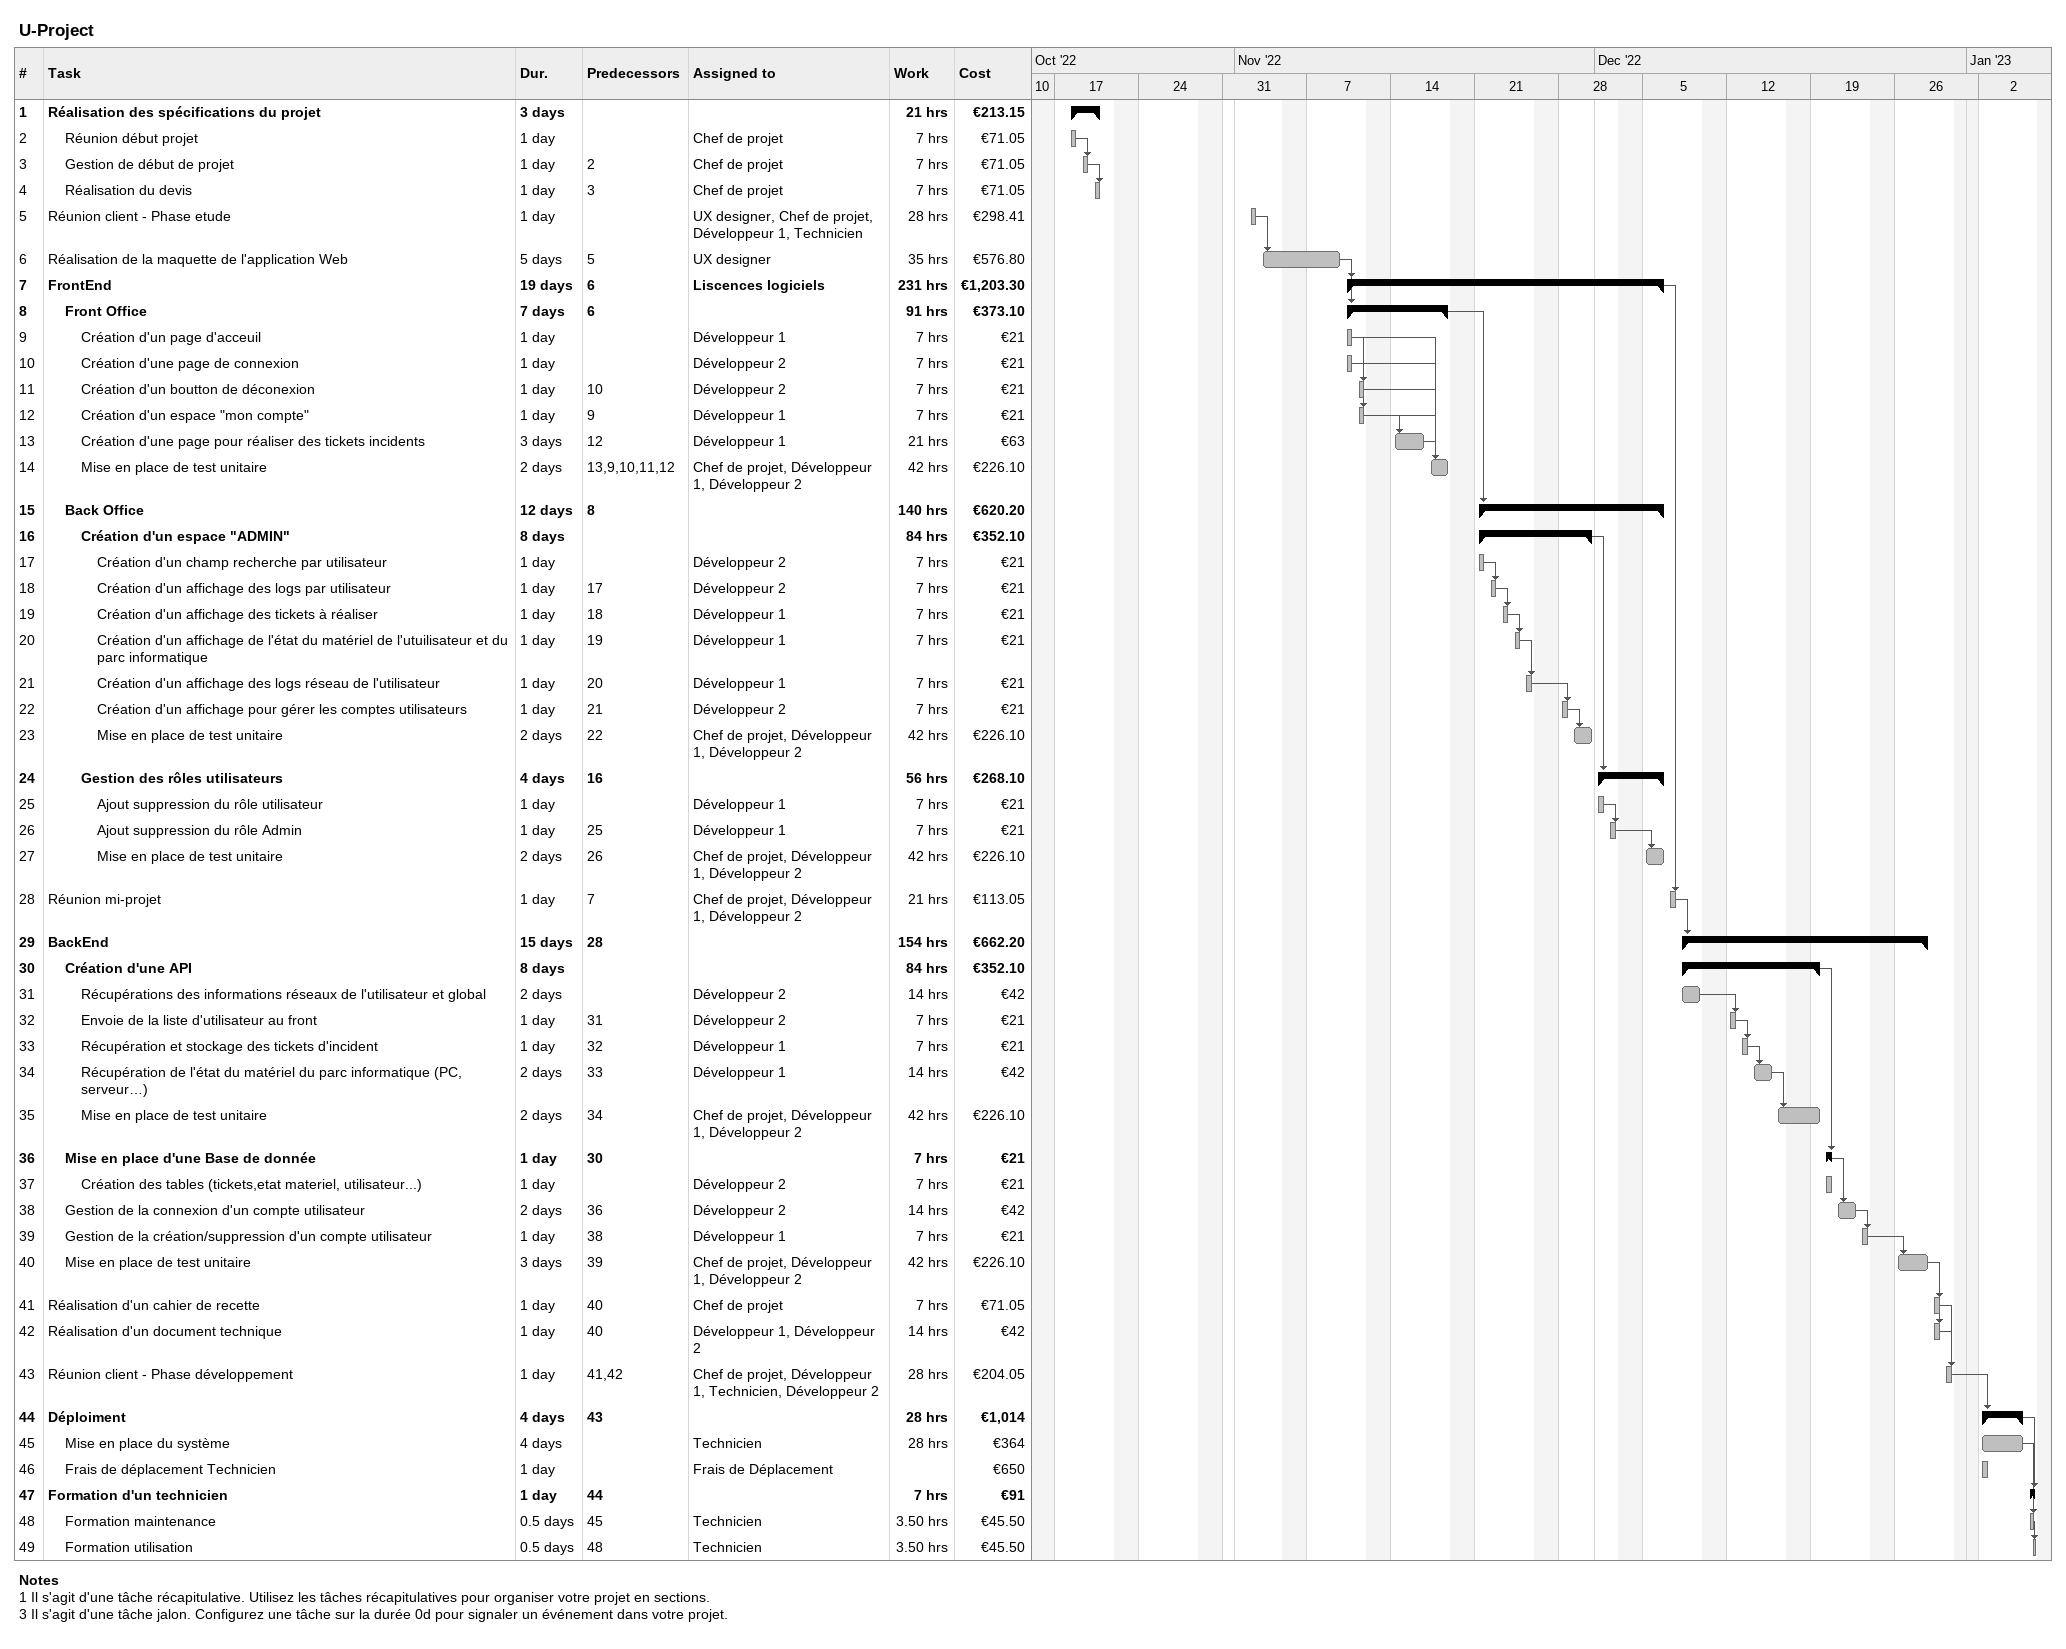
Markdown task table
U-Project

| ID | Level | Task | Duration | Start | Finish | Predecessors | Resources | Work (h) | Cost (€) |
|---|---|---|---|---|---|---|---|---|---|
| 1 | 1 | **Réalisation des spécifications du projet** | 3d | 2022-10-18 | 2022-10-20 |  |  | 21 | 213.15 |
| 2 | 2 | Réunion début projet | 1d | 2022-10-18 | 2022-10-18 |  | Chef de projet | 7 | 71.05 |
| 3 | 2 | Gestion de début de projet | 1d | 2022-10-19 | 2022-10-19 | 2 | Chef de projet | 7 | 71.05 |
| 4 | 2 | Réalisation du devis | 1d | 2022-10-20 | 2022-10-20 | 3 | Chef de projet | 7 | 71.05 |
| 5 | 1 | Réunion client - Phase etude | 1d | 2022-11-02 | 2022-11-02 |  | UX designer, Chef de projet, Développeur 1, Technicien | 28 | 298.41 |
| 6 | 1 | Réalisation de la maquette de l'application Web | 5d | 2022-11-03 | 2022-11-09 | 5 | UX designer | 35 | 576.80 |
| 7 | 1 | **FrontEnd** | 19d | 2022-11-10 | 2022-12-06 | 6 | Liscences logiciels | 231 | 1203.30 |
| 8 | 2 | **Front Office** | 7d | 2022-11-10 | 2022-11-18 | 6 |  | 91 | 373.10 |
| 9 | 3 | Création d'un page d'acceuil | 1d | 2022-11-10 | 2022-11-10 |  | Développeur 1 | 7 | 21 |
| 10 | 3 | Création d'une page de connexion | 1d | 2022-11-10 | 2022-11-10 |  | Développeur 2 | 7 | 21 |
| 11 | 3 | Création d'un boutton de déconexion | 1d | 2022-11-11 | 2022-11-11 | 10 | Développeur 2 | 7 | 21 |
| 12 | 3 | Création d'un espace "mon compte" | 1d | 2022-11-11 | 2022-11-11 | 9 | Développeur 1 | 7 | 21 |
| 13 | 3 | Création d'une page pour réaliser des tickets incidents | 3d | 2022-11-14 | 2022-11-16 | 12 | Développeur 1 | 21 | 63 |
| 14 | 3 | Mise en place de test unitaire | 2d | 2022-11-17 | 2022-11-18 | 13, 9, 10, 11, 12 | Chef de projet, Développeur 1, Développeur 2 | 42 | 226.10 |
| 15 | 2 | **Back Office** | 12d | 2022-11-21 | 2022-12-06 | 8 |  | 140 | 620.20 |
| 16 | 3 | **Création d'un espace "ADMIN"** | 8d | 2022-11-21 | 2022-11-30 |  |  | 84 | 352.10 |
| 17 | 4 | Création d'un champ recherche par utilisateur | 1d | 2022-11-21 | 2022-11-21 |  | Développeur 2 | 7 | 21 |
| 18 | 4 | Création d'un affichage des logs par utilisateur | 1d | 2022-11-22 | 2022-11-22 | 17 | Développeur 2 | 7 | 21 |
| 19 | 4 | Création d'un affichage des tickets à réaliser | 1d | 2022-11-23 | 2022-11-23 | 18 | Développeur 1 | 7 | 21 |
| 20 | 4 | Création d'un affichage de l'état du matériel de l'utuilisateur et du parc informatique | 1d | 2022-11-24 | 2022-11-24 | 19 | Développeur 1 | 7 | 21 |
| 21 | 4 | Création d'un affichage des logs réseau de l'utilisateur | 1d | 2022-11-25 | 2022-11-25 | 20 | Développeur 1 | 7 | 21 |
| 22 | 4 | Création d'un affichage pour gérer les comptes utilisateurs | 1d | 2022-11-28 | 2022-11-28 | 21 | Développeur 2 | 7 | 21 |
| 23 | 4 | Mise en place de test unitaire | 2d | 2022-11-29 | 2022-11-30 | 22 | Chef de projet, Développeur 1, Développeur 2 | 42 | 226.10 |
| 24 | 3 | **Gestion des rôles utilisateurs** | 4d | 2022-12-01 | 2022-12-06 | 16 |  | 56 | 268.10 |
| 25 | 4 | Ajout suppression du rôle utilisateur | 1d | 2022-12-01 | 2022-12-01 |  | Développeur 1 | 7 | 21 |
| 26 | 4 | Ajout suppression du rôle Admin | 1d | 2022-12-02 | 2022-12-02 | 25 | Développeur 1 | 7 | 21 |
| 27 | 4 | Mise en place de test unitaire | 2d | 2022-12-05 | 2022-12-06 | 26 | Chef de projet, Développeur 1, Développeur 2 | 42 | 226.10 |
| 28 | 1 | Réunion mi-projet | 1d | 2022-12-07 | 2022-12-07 | 7 | Chef de projet, Développeur 1, Développeur 2 | 21 | 113.05 |
| 29 | 1 | **BackEnd** | 15d | 2022-12-08 | 2022-12-28 | 28 |  | 154 | 662.20 |
| 30 | 2 | **Création d'une API** | 8d | 2022-12-08 | 2022-12-19 |  |  | 84 | 352.10 |
| 31 | 3 | Récupérations des informations réseaux de l'utilisateur et global | 2d | 2022-12-08 | 2022-12-09 |  | Développeur 2 | 14 | 42 |
| 32 | 3 | Envoie de la liste d'utilisateur au front | 1d | 2022-12-12 | 2022-12-12 | 31 | Développeur 2 | 7 | 21 |
| 33 | 3 | Récupération et stockage des tickets d'incident | 1d | 2022-12-13 | 2022-12-13 | 32 | Développeur 1 | 7 | 21 |
| 34 | 3 | Récupération de l'état du matériel du parc informatique (PC, serveur…) | 2d | 2022-12-14 | 2022-12-15 | 33 | Développeur 1 | 14 | 42 |
| 35 | 3 | Mise en place de test unitaire | 2d | 2022-12-16 | 2022-12-19 | 34 | Chef de projet, Développeur 1, Développeur 2 | 42 | 226.10 |
| 36 | 2 | **Mise en place d'une Base de donnée** | 1d | 2022-12-20 | 2022-12-20 | 30 |  | 7 | 21 |
| 37 | 3 | Création des tables (tickets,etat materiel, utilisateur...) | 1d | 2022-12-20 | 2022-12-20 |  | Développeur 2 | 7 | 21 |
| 38 | 2 | Gestion de la connexion d'un compte utilisateur | 2d | 2022-12-21 | 2022-12-22 | 36 | Développeur 2 | 14 | 42 |
| 39 | 2 | Gestion de la création/suppression d'un compte utilisateur | 1d | 2022-12-23 | 2022-12-23 | 38 | Développeur 1 | 7 | 21 |
| 40 | 2 | Mise en place de test unitaire | 3d | 2022-12-26 | 2022-12-28 | 39 | Chef de projet, Développeur 1, Développeur 2 | 42 | 226.10 |
| 41 | 1 | Réalisation d'un cahier de recette | 1d | 2022-12-29 | 2022-12-29 | 40 | Chef de projet | 7 | 71.05 |
| 42 | 1 | Réalisation d'un document technique | 1d | 2022-12-29 | 2022-12-29 | 40 | Développeur 1, Développeur 2 | 14 | 42 |
| 43 | 1 | Réunion client - Phase développement | 1d | 2022-12-30 | 2022-12-30 | 41, 42 | Chef de projet, Développeur 1, Technicien, Développeur 2 | 28 | 204.05 |
| 44 | 1 | **Déploiment** | 4d | 2023-01-02 | 2023-01-05 | 43 |  | 28 | 1014 |
| 45 | 2 | Mise en place du système | 4d | 2023-01-02 | 2023-01-05 |  | Technicien | 28 | 364 |
| 46 | 2 | Frais de déplacement Technicien | 1d | 2023-01-02 | 2023-01-02 |  | Frais de Déplacement |  | 650 |
| 47 | 1 | **Formation d'un technicien** | 1d | 2023-01-06 | 2023-01-06 | 44 |  | 7 | 91 |
| 48 | 2 | Formation maintenance | 0.5d | 2023-01-06 | 2023-01-06 | 45 | Technicien | 3.50 | 45.50 |
| 49 | 2 | Formation utilisation | 0.5d | 2023-01-06 | 2023-01-06 | 48 | Technicien | 3.50 | 45.50 |

Notes
- 1: Il s'agit d'une tâche récapitulative. Utilisez les tâches récapitulatives pour organiser votre projet en sections.
- 3: Il s'agit d'une tâche jalon. Configurez une tâche sur la durée 0d pour signaler un événement dans votre projet.
